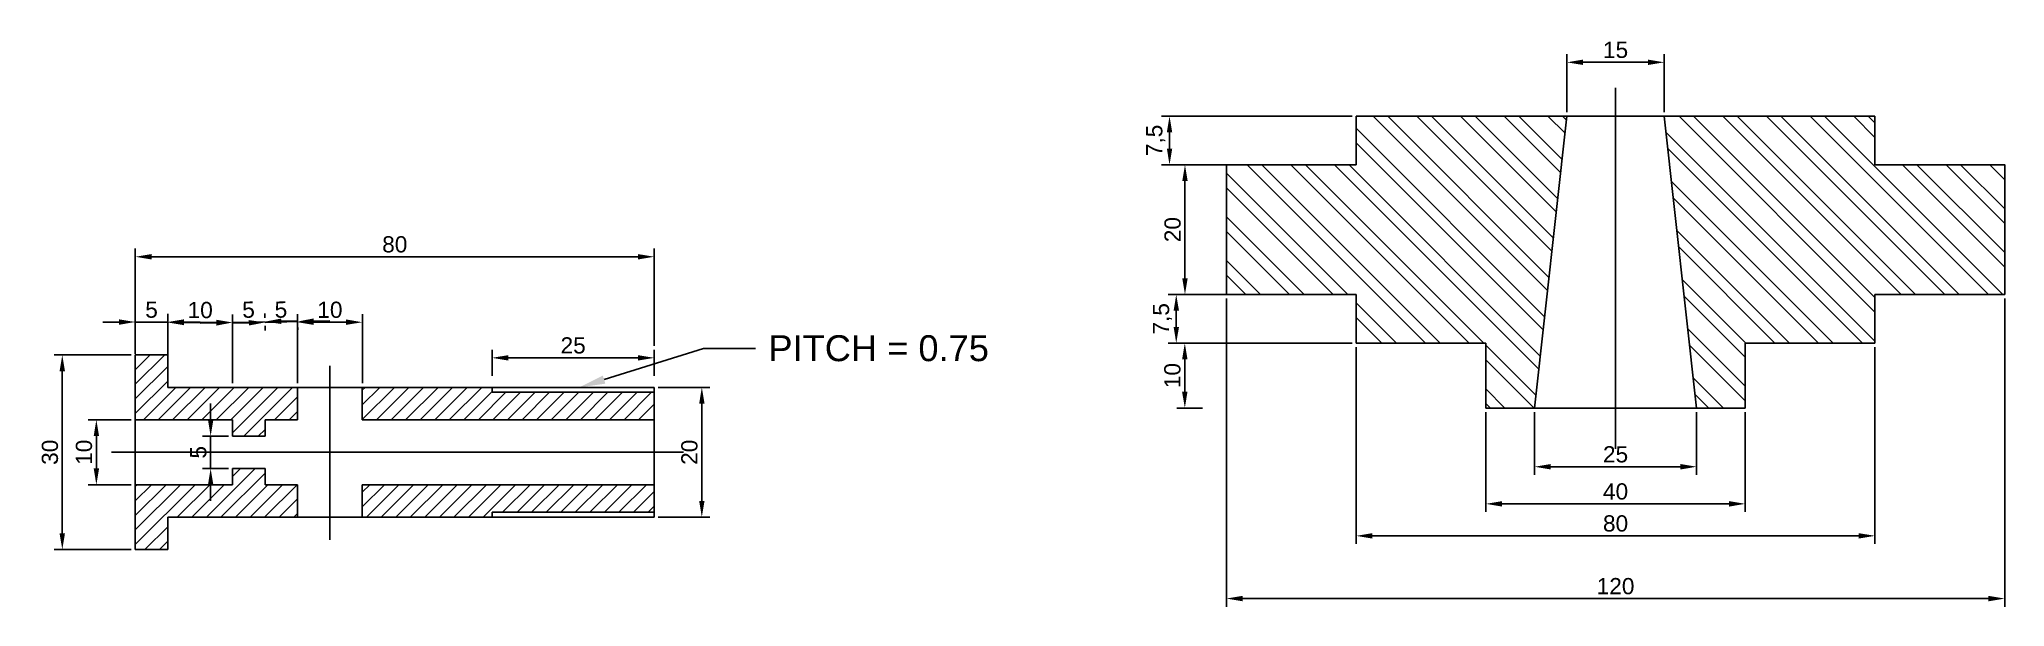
# Model space of a CAD drawing. Header units: millimetres. Extents: x 2593 to 2897, y 1975 to 2062.
import ezdxf
from ezdxf import colors
from ezdxf.entities.mleader import LeaderData, LeaderLine
from ezdxf.math import Vec2, Vec3

# ---------------------------------------------------------------- set-up
doc = ezdxf.new("R2010")
doc.units = ezdxf.units.MM
doc.styles.get("Standard").update_dxf_attribs({"font": 'arial.ttf'})
doc.dimstyles.new('ISO-25', dxfattribs={"dimtxt": 2.5, "dimasz": 2.5, "dimexe": 1.25, "dimexo": 0.625, "dimtad": 1, "dimtxsty": 'Standard', "dimcen": 2.5, "dimadec": 0, "dimazin": 0, "dimtfac": 1, "dimtmove": 0, "dimatfit": 3, "dimfxl": 1, "dimarcsym": 0})

# ---------------------------------------------------------------- blocks, each defined once
blk = doc.blocks.new('*D1')
at = {"color": 0, "lineweight": -2, "transparency": 16777216}
for p, q in [((2607.66, 2003.38), (2601.03, 2003.38)), ((2602.28, 2000.88), (2602.28, 1995.88)), ((2607.66, 1993.38), (2601.03, 1993.38))]:
    blk.add_line(p, q, dxfattribs=at)
at = {"color": 0, "transparency": 16777216}
for points in [[(2601.87, 2000.88), (2602.7, 2000.88), (2602.28, 2003.38)], [(2601.87, 1995.88), (2602.7, 1995.88), (2602.28, 1993.38)]]:
    blk.add_solid(points, dxfattribs=at)
at = {"layer": 'Defpoints', "color": 0, "transparency": 16777216}
for p in [(2608.29, 2003.38), (2602.28, 1993.38), (2608.29, 1993.38)]:
    blk.add_point(p, dxfattribs=at)
at = {"color": 0, "transparency": 16777216, "insert": (2600.38, 1998.38), "char_height": 2.5, "attachment_point": 5, "rotation": 90}
blk.add_mtext('10', dxfattribs=at)
blk = doc.blocks.new('*D2')
at = {"color": 0, "lineweight": -2, "transparency": 16777216}
for p, q in [((2607.66, 2013.38), (2595.78, 2013.38)), ((2597.03, 2010.88), (2597.03, 1985.88)), ((2607.66, 1983.38), (2595.78, 1983.38))]:
    blk.add_line(p, q, dxfattribs=at)
at = {"color": 0, "transparency": 16777216}
for points in [[(2596.61, 2010.88), (2597.44, 2010.88), (2597.03, 2013.38)], [(2596.61, 1985.88), (2597.44, 1985.88), (2597.03, 1983.38)]]:
    blk.add_solid(points, dxfattribs=at)
at = {"layer": 'Defpoints', "color": 0, "transparency": 16777216}
for p in [(2608.29, 2013.38), (2597.03, 1983.38), (2608.29, 1983.38)]:
    blk.add_point(p, dxfattribs=at)
at = {"color": 0, "transparency": 16777216, "insert": (2595.13, 1998.38), "char_height": 2.5, "attachment_point": 5, "rotation": 90}
blk.add_mtext('30', dxfattribs=at)
blk = doc.blocks.new('*D4')
at = {"color": 0, "lineweight": -2, "transparency": 16777216}
for p, q in [((2619.9, 2003.38), (2619.9, 2005.88)), ((2622.66, 2000.88), (2618.65, 2000.88)), ((2619.9, 2000.88), (2619.9, 1995.88)), ((2622.66, 1995.88), (2618.65, 1995.88)), ((2619.9, 1993.38), (2619.9, 1990.88))]:
    blk.add_line(p, q, dxfattribs=at)
at = {"color": 0, "transparency": 16777216}
for points in [[(2619.49, 2003.38), (2620.32, 2003.38), (2619.9, 2000.88)], [(2619.49, 1993.38), (2620.32, 1993.38), (2619.9, 1995.88)]]:
    blk.add_solid(points, dxfattribs=at)
at = {"layer": 'Defpoints', "color": 0, "transparency": 16777216}
for p in [(2623.29, 2000.88), (2619.9, 1995.88), (2623.29, 1995.88)]:
    blk.add_point(p, dxfattribs=at)
at = {"color": 0, "transparency": 16777216, "insert": (2618.01, 1998.38), "char_height": 2.5, "attachment_point": 5, "rotation": 90}
blk.add_mtext('5', dxfattribs=at)
blk = doc.blocks.new('*D5')
at = {"color": 0, "lineweight": -2, "transparency": 16777216}
for p, q in [((2688.91, 2008.38), (2696.88, 2008.38)), ((2695.63, 2005.88), (2695.63, 1990.88)), ((2688.91, 1988.38), (2696.88, 1988.38))]:
    blk.add_line(p, q, dxfattribs=at)
at = {"color": 0, "transparency": 16777216}
for points in [[(2695.22, 2005.88), (2696.05, 2005.88), (2695.63, 2008.38)], [(2695.22, 1990.88), (2696.05, 1990.88), (2695.63, 1988.38)]]:
    blk.add_solid(points, dxfattribs=at)
at = {"layer": 'Defpoints', "color": 0, "transparency": 16777216}
for p in [(2688.29, 2008.38), (2688.29, 1988.38), (2695.63, 1988.38)]:
    blk.add_point(p, dxfattribs=at)
at = {"color": 0, "transparency": 16777216, "insert": (2693.73, 1998.38), "char_height": 2.5, "attachment_point": 5, "rotation": 90}
blk.add_mtext('20', dxfattribs=at)
blk = doc.blocks.new('*D6')
at = {"color": 0, "lineweight": -2, "transparency": 16777216}
for p, q in [((2663.29, 2010.15), (2663.29, 2014.19)), ((2665.79, 2012.94), (2685.79, 2012.94)), ((2688.29, 2010.15), (2688.29, 2014.19))]:
    blk.add_line(p, q, dxfattribs=at)
at = {"color": 0, "transparency": 16777216}
for points in [[(2665.79, 2013.35), (2665.79, 2012.52), (2663.29, 2012.94)], [(2685.79, 2013.35), (2685.79, 2012.52), (2688.29, 2012.94)]]:
    blk.add_solid(points, dxfattribs=at)
at = {"layer": 'Defpoints', "color": 0, "transparency": 16777216}
for p in [(2688.29, 2012.94), (2663.29, 2009.53), (2688.29, 2009.53)]:
    blk.add_point(p, dxfattribs=at)
at = {"color": 0, "transparency": 16777216, "insert": (2675.79, 2014.84), "char_height": 2.5, "attachment_point": 5}
blk.add_mtext('25', dxfattribs=at)
blk = doc.blocks.new('*D7')
at = {"color": 0, "lineweight": -2, "transparency": 16777216}
for p, q in [((2605.79, 2018.46), (2603.29, 2018.46)), ((2608.29, 2013.56), (2608.29, 2019.71)), ((2608.29, 2018.46), (2613.29, 2018.46)), ((2613.29, 2013.56), (2613.29, 2019.71)), ((2615.79, 2018.46), (2618.29, 2018.46))]:
    blk.add_line(p, q, dxfattribs=at)
at = {"color": 0, "transparency": 16777216}
for points in [[(2605.79, 2018.87), (2605.79, 2018.04), (2608.29, 2018.46)], [(2615.79, 2018.87), (2615.79, 2018.04), (2613.29, 2018.46)]]:
    blk.add_solid(points, dxfattribs=at)
at = {"layer": 'Defpoints', "color": 0, "transparency": 16777216}
for p in [(2613.29, 2018.46), (2608.29, 2012.94), (2613.29, 2012.94)]:
    blk.add_point(p, dxfattribs=at)
at = {"color": 0, "transparency": 16777216, "insert": (2610.79, 2020.35), "char_height": 2.5, "attachment_point": 5}
blk.add_mtext('5', dxfattribs=at)
blk = doc.blocks.new('*D8')
at = {"color": 0, "lineweight": -2, "transparency": 16777216}
for p, q in [((2613.29, 2009.01), (2613.29, 2019.64)), ((2615.79, 2018.39), (2620.79, 2018.39)), ((2623.29, 2009.01), (2623.29, 2019.64))]:
    blk.add_line(p, q, dxfattribs=at)
at = {"color": 0, "transparency": 16777216}
for points in [[(2615.79, 2018.8), (2615.79, 2017.97), (2613.29, 2018.39)], [(2620.79, 2018.8), (2620.79, 2017.97), (2623.29, 2018.39)]]:
    blk.add_solid(points, dxfattribs=at)
at = {"layer": 'Defpoints', "color": 0, "transparency": 16777216}
for p in [(2623.29, 2018.39), (2613.29, 2008.38), (2623.29, 2008.38)]:
    blk.add_point(p, dxfattribs=at)
at = {"color": 0, "transparency": 16777216, "insert": (2618.29, 2020.29), "char_height": 2.5, "attachment_point": 5}
blk.add_mtext('10', dxfattribs=at)
blk = doc.blocks.new('*D9')
at = {"color": 0, "lineweight": -2, "transparency": 16777216}
for p, q in [((2620.79, 2018.33), (2618.29, 2018.26)), ((2623.27, 2019.01), (2623.26, 2019.64)), ((2623.29, 2018.39), (2628.29, 2018.51)), ((2628.27, 2019.13), (2628.26, 2019.76)), ((2630.79, 2018.57), (2633.28, 2018.64))]:
    blk.add_line(p, q, dxfattribs=at)
at = {"color": 0, "transparency": 16777216}
for points in [[(2620.78, 2018.74), (2620.8, 2017.91), (2623.29, 2018.39)], [(2630.77, 2018.99), (2630.8, 2018.16), (2628.29, 2018.51)]]:
    blk.add_solid(points, dxfattribs=at)
at = {"layer": 'Defpoints', "color": 0, "transparency": 16777216}
for p in [(2623.29, 2018.39), (2628.29, 2018.51), (2628.29, 2018.51)]:
    blk.add_point(p, dxfattribs=at)
at = {"color": 0, "transparency": 16777216, "insert": (2625.74, 2020.35), "char_height": 2.5, "attachment_point": 5, "rotation": 1.4153}
blk.add_mtext('5', dxfattribs=at)
blk = doc.blocks.new('*D10')
at = {"color": 0, "lineweight": -2, "transparency": 16777216}
for p, q in [((2625.79, 2018.34), (2623.29, 2018.28)), ((2633.29, 2018.53), (2628.29, 2018.4)), ((2635.79, 2018.59), (2638.29, 2018.66)), ((2628.3, 2017.88), (2628.32, 2017.15)), ((2633.3, 2018.01), (2633.32, 2017.28))]:
    blk.add_line(p, q, dxfattribs=at)
at = {"color": 0, "transparency": 16777216}
for points in [[(2625.78, 2018.76), (2625.8, 2017.92), (2628.29, 2018.4)], [(2635.78, 2019.01), (2635.8, 2018.18), (2633.29, 2018.53)]]:
    blk.add_solid(points, dxfattribs=at)
at = {"layer": 'Defpoints', "color": 0, "transparency": 16777216}
for p in [(2628.29, 2018.51), (2628.29, 2018.4), (2633.28, 2018.64)]:
    blk.add_point(p, dxfattribs=at)
at = {"color": 0, "transparency": 16777216, "insert": (2630.74, 2020.36), "char_height": 2.5, "attachment_point": 5, "rotation": 1.4453}
blk.add_mtext('5', dxfattribs=at)
blk = doc.blocks.new('*D11')
at = {"color": 0, "lineweight": -2, "transparency": 16777216}
for p, q in [((2633.29, 2009.01), (2633.29, 2019.68)), ((2635.79, 2018.43), (2640.79, 2018.43)), ((2643.29, 2009.01), (2643.29, 2019.68))]:
    blk.add_line(p, q, dxfattribs=at)
at = {"color": 0, "transparency": 16777216}
for points in [[(2635.79, 2018.85), (2635.79, 2018.02), (2633.29, 2018.43)], [(2640.79, 2018.85), (2640.79, 2018.02), (2643.29, 2018.43)]]:
    blk.add_solid(points, dxfattribs=at)
at = {"layer": 'Defpoints', "color": 0, "transparency": 16777216}
for p in [(2643.29, 2018.43), (2633.29, 2008.38), (2643.29, 2008.38)]:
    blk.add_point(p, dxfattribs=at)
at = {"color": 0, "transparency": 16777216, "insert": (2638.29, 2020.33), "char_height": 2.5, "attachment_point": 5}
blk.add_mtext('10', dxfattribs=at)
blk = doc.blocks.new('*D12')
at = {"color": 0, "lineweight": -2, "transparency": 16777216}
for p, q in [((2608.29, 2014.01), (2608.29, 2029.77)), ((2610.79, 2028.52), (2685.79, 2028.52)), ((2688.29, 2014.81), (2688.29, 2029.77))]:
    blk.add_line(p, q, dxfattribs=at)
at = {"color": 0, "transparency": 16777216}
for points in [[(2610.79, 2028.93), (2610.79, 2028.1), (2608.29, 2028.52)], [(2685.79, 2028.93), (2685.79, 2028.1), (2688.29, 2028.52)]]:
    blk.add_solid(points, dxfattribs=at)
at = {"layer": 'Defpoints', "color": 0, "transparency": 16777216}
for p in [(2688.29, 2028.52), (2608.29, 2013.38), (2688.29, 2014.19)]:
    blk.add_point(p, dxfattribs=at)
at = {"color": 0, "transparency": 16777216, "insert": (2648.29, 2030.42), "char_height": 2.5, "attachment_point": 5}
blk.add_mtext('80', dxfattribs=at)
blk = doc.blocks.new('*D13')
at = {"color": 0, "lineweight": -2, "transparency": 16777216}
for p, q in [((2829.01, 2050.82), (2829.01, 2059.74)), ((2831.51, 2058.49), (2841.51, 2058.49)), ((2844.01, 2050.82), (2844.01, 2059.74))]:
    blk.add_line(p, q, dxfattribs=at)
at = {"color": 0, "transparency": 16777216}
for points in [[(2831.51, 2058.91), (2831.51, 2058.08), (2829.01, 2058.49)], [(2841.51, 2058.91), (2841.51, 2058.08), (2844.01, 2058.49)]]:
    blk.add_solid(points, dxfattribs=at)
at = {"layer": 'Defpoints', "color": 0, "transparency": 16777216}
for p in [(2844.01, 2058.49), (2829.01, 2050.2), (2844.01, 2050.2)]:
    blk.add_point(p, dxfattribs=at)
at = {"color": 0, "transparency": 16777216, "insert": (2836.51, 2060.4), "char_height": 2.5, "attachment_point": 5}
blk.add_mtext('15', dxfattribs=at)
blk = doc.blocks.new('*D14')
at = {"color": 0, "lineweight": -2, "transparency": 16777216}
for p, q in [((2824.01, 2004.57), (2824.01, 1994.9)), ((2849.01, 2004.57), (2849.01, 1994.9)), ((2826.51, 1996.15), (2846.51, 1996.15))]:
    blk.add_line(p, q, dxfattribs=at)
at = {"color": 0, "transparency": 16777216}
for points in [[(2826.51, 1996.57), (2826.51, 1995.73), (2824.01, 1996.15)], [(2846.51, 1996.57), (2846.51, 1995.73), (2849.01, 1996.15)]]:
    blk.add_solid(points, dxfattribs=at)
at = {"layer": 'Defpoints', "color": 0, "transparency": 16777216}
for p in [(2824.01, 2005.2), (2849.01, 2005.2), (2849.01, 1996.15)]:
    blk.add_point(p, dxfattribs=at)
at = {"color": 0, "transparency": 16777216, "insert": (2836.51, 1998.05), "char_height": 2.5, "attachment_point": 5}
blk.add_mtext('25', dxfattribs=at)
blk = doc.blocks.new('*D15')
at = {"color": 0, "lineweight": -2, "transparency": 16777216}
for p, q in [((2816.51, 2004.57), (2816.51, 1989.18)), ((2856.51, 2004.57), (2856.51, 1989.18)), ((2819.01, 1990.43), (2854.01, 1990.43))]:
    blk.add_line(p, q, dxfattribs=at)
at = {"color": 0, "transparency": 16777216}
for points in [[(2819.01, 1990.85), (2819.01, 1990.01), (2816.51, 1990.43)], [(2854.01, 1990.85), (2854.01, 1990.01), (2856.51, 1990.43)]]:
    blk.add_solid(points, dxfattribs=at)
at = {"layer": 'Defpoints', "color": 0, "transparency": 16777216}
for p in [(2816.51, 2005.2), (2856.51, 2005.2), (2856.51, 1990.43)]:
    blk.add_point(p, dxfattribs=at)
at = {"color": 0, "transparency": 16777216, "insert": (2836.51, 1992.33), "char_height": 2.5, "attachment_point": 5}
blk.add_mtext('40', dxfattribs=at)
blk = doc.blocks.new('*D16')
at = {"color": 0, "lineweight": -2, "transparency": 16777216}
for p, q in [((2796.51, 2014.57), (2796.51, 1984.25)), ((2876.51, 2014.57), (2876.51, 1984.25)), ((2799.01, 1985.5), (2874.01, 1985.5))]:
    blk.add_line(p, q, dxfattribs=at)
at = {"color": 0, "transparency": 16777216}
for points in [[(2799.01, 1985.91), (2799.01, 1985.08), (2796.51, 1985.5)], [(2874.01, 1985.91), (2874.01, 1985.08), (2876.51, 1985.5)]]:
    blk.add_solid(points, dxfattribs=at)
at = {"layer": 'Defpoints', "color": 0, "transparency": 16777216}
for p in [(2796.51, 2015.2), (2876.51, 2015.2), (2876.51, 1985.5)]:
    blk.add_point(p, dxfattribs=at)
at = {"color": 0, "transparency": 16777216, "insert": (2836.51, 1987.4), "char_height": 2.5, "attachment_point": 5}
blk.add_mtext('80', dxfattribs=at)
blk = doc.blocks.new('*D17')
at = {"color": 0, "lineweight": -2, "transparency": 16777216}
for p, q in [((2776.51, 2022.07), (2776.51, 1974.58)), ((2896.51, 2022.07), (2896.51, 1974.58)), ((2779.01, 1975.83), (2894.01, 1975.83))]:
    blk.add_line(p, q, dxfattribs=at)
at = {"color": 0, "transparency": 16777216}
for points in [[(2779.01, 1976.25), (2779.01, 1975.41), (2776.51, 1975.83)], [(2894.01, 1976.25), (2894.01, 1975.41), (2896.51, 1975.83)]]:
    blk.add_solid(points, dxfattribs=at)
at = {"layer": 'Defpoints', "color": 0, "transparency": 16777216}
for p in [(2776.51, 2022.7), (2896.51, 2022.7), (2896.51, 1975.83)]:
    blk.add_point(p, dxfattribs=at)
at = {"color": 0, "transparency": 16777216, "insert": (2836.51, 1977.73), "char_height": 2.5, "attachment_point": 5}
blk.add_mtext('120', dxfattribs=at)
blk = doc.blocks.new('*D18')
at = {"color": 0, "lineweight": -2, "transparency": 16777216}
for p, q in [((2772.83, 2015.2), (2768.85, 2015.2)), ((2770.1, 2007.7), (2770.1, 2012.7)), ((2772.83, 2005.2), (2768.85, 2005.2))]:
    blk.add_line(p, q, dxfattribs=at)
at = {"color": 0, "transparency": 16777216}
for points in [[(2769.68, 2012.7), (2770.51, 2012.7), (2770.1, 2015.2)], [(2769.68, 2007.7), (2770.51, 2007.7), (2770.1, 2005.2)]]:
    blk.add_solid(points, dxfattribs=at)
at = {"layer": 'Defpoints', "color": 0, "transparency": 16777216}
for p in [(2770.1, 2015.2), (2773.45, 2015.2), (2773.45, 2005.2)]:
    blk.add_point(p, dxfattribs=at)
at = {"color": 0, "transparency": 16777216, "insert": (2768.19, 2010.2), "char_height": 2.5, "attachment_point": 5, "rotation": 90}
blk.add_mtext('10', dxfattribs=at)
blk = doc.blocks.new('*D20')
at = {"color": 0, "lineweight": -2, "transparency": 16777216}
for p, q in [((2795.88, 2022.7), (2767.53, 2022.7)), ((2768.78, 2020.2), (2768.78, 2017.7)), ((2795.88, 2015.2), (2767.53, 2015.2))]:
    blk.add_line(p, q, dxfattribs=at)
at = {"color": 0, "transparency": 16777216}
for points in [[(2768.37, 2020.2), (2769.2, 2020.2), (2768.78, 2022.7)], [(2768.37, 2017.7), (2769.2, 2017.7), (2768.78, 2015.2)]]:
    blk.add_solid(points, dxfattribs=at)
at = {"layer": 'Defpoints', "color": 0, "transparency": 16777216}
for p in [(2796.51, 2022.7), (2768.78, 2015.2), (2796.51, 2015.2)]:
    blk.add_point(p, dxfattribs=at)
at = {"color": 0, "transparency": 16777216, "insert": (2766.66, 2018.95), "char_height": 2.5, "attachment_point": 5, "rotation": 90}
blk.add_mtext('7,5', dxfattribs=at)
blk = doc.blocks.new('*D21')
at = {"color": 0, "lineweight": -2, "transparency": 16777216}
for p, q in [((2775.88, 2042.7), (2768.87, 2042.7)), ((2770.12, 2040.2), (2770.12, 2025.2)), ((2775.88, 2022.7), (2768.87, 2022.7))]:
    blk.add_line(p, q, dxfattribs=at)
at = {"color": 0, "transparency": 16777216}
for points in [[(2769.71, 2040.2), (2770.54, 2040.2), (2770.12, 2042.7)], [(2769.71, 2025.2), (2770.54, 2025.2), (2770.12, 2022.7)]]:
    blk.add_solid(points, dxfattribs=at)
at = {"layer": 'Defpoints', "color": 0, "transparency": 16777216}
for p in [(2776.51, 2042.7), (2770.12, 2022.7), (2776.51, 2022.7)]:
    blk.add_point(p, dxfattribs=at)
at = {"color": 0, "transparency": 16777216, "insert": (2768.22, 2032.7), "char_height": 2.5, "attachment_point": 5, "rotation": 90}
blk.add_mtext('20', dxfattribs=at)
blk = doc.blocks.new('*D22')
at = {"color": 0, "lineweight": -2, "transparency": 16777216}
for p, q in [((2795.88, 2050.2), (2766.49, 2050.2)), ((2767.74, 2047.7), (2767.74, 2045.2)), ((2795.88, 2042.7), (2766.49, 2042.7))]:
    blk.add_line(p, q, dxfattribs=at)
at = {"color": 0, "transparency": 16777216}
for points in [[(2767.33, 2047.7), (2768.16, 2047.7), (2767.74, 2050.2)], [(2767.33, 2045.2), (2768.16, 2045.2), (2767.74, 2042.7)]]:
    blk.add_solid(points, dxfattribs=at)
at = {"layer": 'Defpoints', "color": 0, "transparency": 16777216}
for p in [(2796.51, 2050.2), (2767.74, 2042.7), (2796.51, 2042.7)]:
    blk.add_point(p, dxfattribs=at)
at = {"color": 0, "transparency": 16777216, "insert": (2765.62, 2046.45), "char_height": 2.5, "attachment_point": 5, "rotation": 90}
blk.add_mtext('7,5', dxfattribs=at)

msp = doc.modelspace()

# ---------------------------------------------------------------- hatches: boundary and pattern name
h = msp.add_hatch()
h.set_pattern_fill('ANSI32', color=256, scale=0.5, angle=90)
h.paths.add_polyline_path([(2829.007, 2050.196), (2796.507, 2050.196), (2796.507, 2042.696), (2776.507, 2042.696), (2776.507, 2022.696), (2796.507, 2022.696), (2796.507, 2015.196), (2816.507, 2015.196), (2816.507, 2005.196), (2824.007, 2005.196)])
h.paths.add_polyline_path([(2896.507, 2042.696), (2876.507, 2042.696), (2876.507, 2050.196), (2844.007, 2050.196), (2849.007, 2005.196), (2856.507, 2005.196), (2856.507, 2015.196), (2876.507, 2015.196), (2876.507, 2022.696), (2896.507, 2022.696)])
h = msp.add_hatch()
h.set_pattern_fill('ANSI31', color=256, scale=0.5)
h.paths.add_polyline_path([(2633.286, 2008.381), (2613.286, 2008.381), (2613.286, 2013.381), (2608.286, 2013.381), (2608.286, 2003.381), (2623.286, 2003.381), (2623.286, 2000.881), (2628.286, 2000.881), (2628.286, 2003.381), (2633.286, 2003.381)])
h.paths.add_polyline_path([(2633.286, 1993.381), (2628.286, 1993.381), (2628.286, 1995.881), (2623.286, 1995.881), (2623.286, 1993.381), (2608.286, 1993.381), (2608.286, 1983.381), (2613.286, 1983.381), (2613.286, 1988.381), (2633.286, 1988.381)])
h.paths.add_polyline_path([(2688.286, 2007.631), (2663.286, 2007.631), (2663.286, 2008.381), (2643.286, 2008.381), (2643.286, 2003.381), (2688.286, 2003.381)])
h.paths.add_polyline_path([(2688.286, 1993.381), (2643.286, 1993.381), (2643.286, 1988.381), (2663.286, 1988.381), (2663.286, 1989.131), (2688.286, 1989.131)])

# ---------------------------------------------------------------- linework, layer by layer
for p, q in [((2836.507, 2054.549), (2836.507, 1998.913)), ((2876.507, 2050.196), (2796.507, 2050.196)), ((2796.507, 2050.196), (2796.507, 2042.696)), ((2829.007, 2050.196), (2824.007, 2005.196)), ((2844.007, 2050.196), (2849.007, 2005.196)), ((2876.507, 2042.696), (2876.507, 2050.196)), ((2796.507, 2042.696), (2776.507, 2042.696)), ((2776.507, 2042.696), (2776.507, 2022.696)), ((2896.507, 2042.696), (2876.507, 2042.696)), ((2896.507, 2022.696), (2896.507, 2042.696)), ((2776.507, 2022.696), (2796.507, 2022.696)), ((2796.507, 2022.696), (2796.507, 2015.196)), ((2876.507, 2015.196), (2876.507, 2022.696)), ((2876.507, 2022.696), (2896.507, 2022.696)), ((2796.507, 2015.196), (2816.507, 2015.196)), ((2816.507, 2015.196), (2816.507, 2005.196)), ((2856.507, 2005.196), (2856.507, 2015.196)), ((2856.507, 2015.196), (2876.507, 2015.196)), ((2608.286, 2013.381), (2608.286, 1983.381)), ((2608.286, 2013.381), (2613.286, 2013.381)), ((2613.286, 2013.381), (2613.286, 2008.381)), ((2638.286, 2011.708), (2638.286, 1984.877)), ((2613.286, 2008.381), (2633.286, 2008.381)), ((2633.286, 2008.381), (2633.286, 2003.381)), ((2633.286, 2008.381), (2643.286, 2008.381)), ((2688.286, 2008.381), (2643.286, 2008.381)), ((2643.286, 2008.381), (2643.286, 2003.381)), ((2663.286, 2007.631), (2663.286, 2008.381)), ((2688.286, 2007.631), (2663.286, 2007.631)), ((2688.286, 1998.381), (2688.286, 2008.381)), ((2623.286, 2003.381), (2608.286, 2003.381)), ((2623.286, 2000.881), (2623.286, 2003.381)), ((2633.286, 2003.381), (2628.286, 2003.381)), ((2628.286, 2003.381), (2628.286, 2000.881)), ((2643.286, 2003.381), (2688.286, 2003.381)), ((2816.507, 2005.196), (2836.507, 2005.196)), ((2836.507, 2005.196), (2856.507, 2005.196)), ((2628.286, 2000.881), (2623.286, 2000.881)), ((2692.823, 1998.381), (2604.59, 1998.381)), ((2688.286, 1988.381), (2688.286, 1998.381)), ((2628.286, 1995.881), (2623.286, 1995.881)), ((2623.286, 1995.881), (2623.286, 1993.381)), ((2628.286, 1993.381), (2628.286, 1995.881)), ((2623.286, 1993.381), (2608.286, 1993.381)), ((2633.286, 1993.381), (2628.286, 1993.381)), ((2633.286, 1988.381), (2633.286, 1993.381)), ((2643.286, 1988.381), (2643.286, 1993.381)), ((2643.286, 1993.381), (2688.286, 1993.381)), ((2613.286, 1983.381), (2613.286, 1988.381)), ((2613.286, 1988.381), (2633.286, 1988.381)), ((2633.286, 1988.381), (2643.286, 1988.381)), ((2643.286, 1988.381), (2688.286, 1988.381)), ((2688.286, 1989.131), (2663.286, 1989.131)), ((2663.286, 1989.131), (2663.286, 1988.381)), ((2608.286, 1983.381), (2613.286, 1983.381))]:
    msp.add_line(p, q)

# ---------------------------------------------------------------- dimensions: what is measured, and where the dimension line sits
for base, p1, p2, picture, middle in [((2844.007, 2058.495), (2829.007, 2050.196), (2844.007, 2050.196), '*D13', (2836.507, 2060.396)), ((2688.286, 2028.518), (2608.286, 2013.381), (2688.286, 2014.187), '*D12', (2648.286, 2030.419)), ((2613.286, 2018.456), (2608.286, 2012.937), (2613.286, 2012.937), '*D7', (2610.786, 2020.352)), ((2623.286, 2018.386), (2613.286, 2008.381), (2623.286, 2008.381), '*D8', (2618.286, 2020.287)), ((2643.286, 2018.432), (2633.286, 2008.381), (2643.286, 2008.381), '*D11', (2638.286, 2020.334)), ((2896.507, 1975.829), (2776.507, 2022.696), (2896.507, 2022.696), '*D17', (2836.507, 1977.731)), ((2688.286, 2012.937), (2663.286, 2009.529), (2688.286, 2009.529), '*D6', (2675.786, 2014.838)), ((2876.507, 1985.497), (2796.507, 2015.196), (2876.507, 2015.196), '*D16', (2836.507, 1987.398)), ((2856.507, 1990.429), (2816.507, 2005.196), (2856.507, 2005.196), '*D15', (2836.507, 1992.33)), ((2849.007, 1996.15), (2824.007, 2005.196), (2849.007, 2005.196), '*D14', (2836.507, 1998.052))]:
    dim = msp.add_linear_dim(base=base, p1=p1, p2=p2, dimstyle='ISO-25')
    dim.commit()
    dim.dimension.update_dxf_attribs({"geometry": picture, "text_midpoint": middle})
for base, p1, p2, picture, middle in [((2767.742, 2042.696), (2796.507, 2050.196), (2796.507, 2042.696), '*D22', (2765.62, 2046.446)), ((2770.124, 2022.696), (2776.507, 2042.696), (2776.507, 2022.696), '*D21', (2768.222, 2032.696)), ((2768.784, 2015.196), (2796.507, 2022.696), (2796.507, 2015.196), '*D20', (2766.662, 2018.946)), ((2770.096, 2015.196), (2773.453, 2005.196), (2773.453, 2015.196), '*D18', (2768.195, 2010.196)), ((2597.028, 1983.381), (2608.286, 2013.381), (2608.286, 1983.381), '*D2', (2595.125, 1998.381)), ((2695.632, 1988.381), (2688.286, 2008.381), (2688.286, 1988.381), '*D5', (2693.731, 1998.381)), ((2602.285, 1993.381), (2608.286, 2003.381), (2608.286, 1993.381), '*D1', (2600.383, 1998.381)), ((2619.903, 1995.881), (2623.286, 2000.881), (2623.286, 1995.881), '*D4', (2618.006, 1998.381))]:
    dim = msp.add_linear_dim(base=base, p1=p1, p2=p2, angle=90, dimstyle='ISO-25')
    dim.commit()
    dim.dimension.update_dxf_attribs({"geometry": picture, "text_midpoint": middle})
for p1, distance, picture, middle in [((2623.286, 2018.386), 0.003, '*D9', (2625.739, 2020.346)), ((2633.284, 2018.635), 0.106, '*D10', (2630.74, 2020.362))]:
    dim = msp.add_aligned_dim(p1=p1, p2=(2628.286, 2018.509), distance=distance, dimstyle='ISO-25')
    dim.commit()
    dim.dimension.update_dxf_attribs({"geometry": picture, "text_midpoint": middle})

# ---------------------------------------------------------------- leaders
ml = msp.add_multileader_mtext('Standard')
ml.set_content('PITCH = 0.75', color=256)
ml.set_leader_properties()
ml.build(insert=Vec2(0, 0))
ctx = ml.context
ctx.base_point, ctx.plane_origin = Vec3(2703.895, 2014.391), Vec3(2676.741, 2008.381)
notes = []
notes.append((ctx, [(0, (1, 1, 0), (2695.895, 2014.391), (1, 0), 8, [(0, [(2676.741, 2008.381)], 0, [])])]))
ctx.mtext.insert, ctx.mtext.flow_direction = Vec3(2705.895, 2016.425), 5
for ctx, leaders in notes:
    for number, flags, end, landing, length, lines in leaders:
        leader = LeaderData()
        leader.index, (leader.has_last_leader_line, leader.has_dogleg_vector, leader.attachment_direction) = number, flags
        leader.last_leader_point, leader.dogleg_vector, leader.dogleg_length = Vec3(end), Vec3(landing), length
        for number, points, colour, breaks in lines:
            line = LeaderLine()
            line.index, line.vertices, line.color, line.breaks = number, Vec3.list(points), colors.encode_raw_color(colour), breaks
            leader.lines.append(line)
        ctx.leaders.append(leader)

doc.saveas('drawing.dxf')
